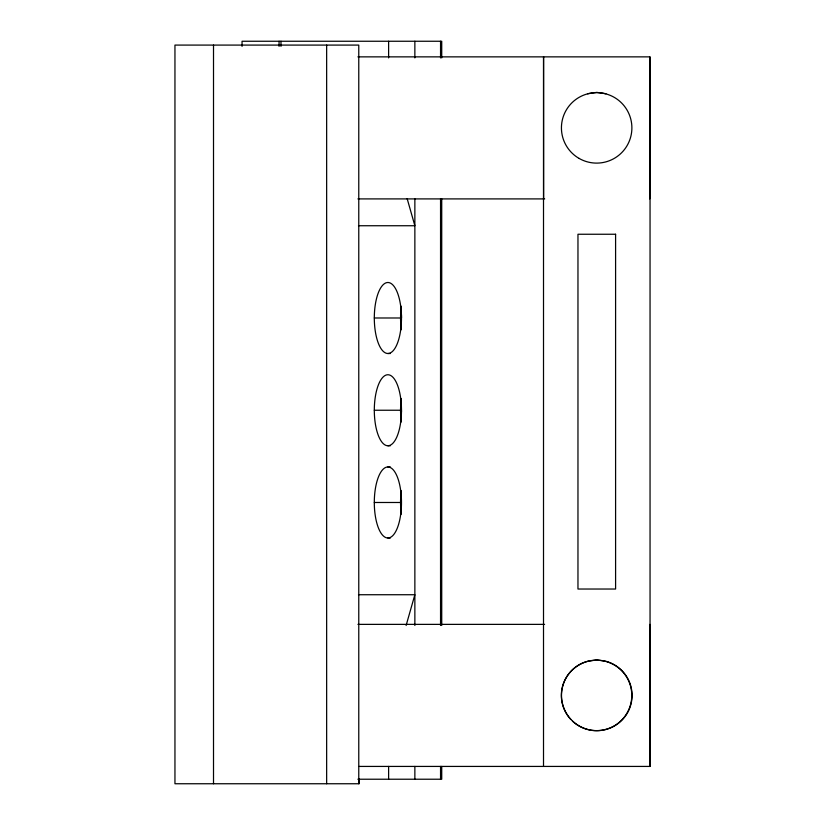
<?xml version="1.0" encoding="UTF-8"?>
<svg xmlns="http://www.w3.org/2000/svg" width="825" height="825" viewBox="0 0 825 825"><rect width="100%" height="100%" fill="white"/><g stroke="black" fill="none" stroke-linecap="round" stroke-linejoin="round"><path stroke-width="1.24" d="M406.117 625.484L414.862 594.732L358.483 594.732M587.637 93.761L596.774 92.369L605.921 93.761M357.906 56.863L650.048 56.863L650.048 766.425L359.092 766.425M357.906 198.907L544.686 198.907M358.483 225.741L414.862 225.741L407.168 198.681M374.302 317.986L400.558 317.986A35.516 13.592 90 0 1 401.311 306.271M387.894 353.502A35.516 13.592 90 0 0 399.661 300.238A35.516 13.592 90 0 0 376.128 300.238A35.516 13.592 90 0 0 387.894 353.502L390.4 353.502M374.302 410.242L400.558 410.242A35.516 13.592 90 0 1 401.311 398.516M387.894 445.748A35.516 13.592 90 0 0 399.661 392.483A35.516 13.592 90 0 0 376.128 392.483A35.516 13.592 90 0 0 387.894 445.748L390.4 445.748M390.4 537.993L387.894 537.993A35.516 13.592 -90 0 1 374.302 502.487A35.516 13.592 -90 0 1 387.894 466.971L390.4 466.971M374.302 502.487L400.558 502.487M357.926 624.37L544.593 624.37M357.864 779.223L441.726 779.223L441.726 766.415M401.332 407.663L401.476 411.757M400.568 408.715L400.702 412.809M401.363 499.981L401.383 505.684M400.651 499.28L400.682 504.983M649.956 624.37L649.956 766.425M649.729 56.863L649.729 198.907M543.603 56.863L543.603 198.907M543.51 56.863L543.51 766.425M441.726 57.905L441.726 41.25L242.055 41.25L242.055 46.375M441.726 198.835L441.726 625.484M440.55 41.25L440.55 57.905M440.55 198.835L440.55 625.484M440.55 766.415L440.55 779.223M414.862 41.25L414.862 57.905M414.862 198.835L414.862 625.484M414.862 766.415L414.862 779.223M388.616 41.25L388.616 57.905M388.616 766.415L388.616 779.223M359.133 778.594L359.133 783.75L174.952 783.75L174.952 45.086L358.772 45.086L358.772 783.75M326.648 45.086L326.648 783.75M280.985 41.25L280.985 46.375M279.067 41.25L279.067 46.375M213.51 45.086L213.51 783.75M570.869 719.482A35.227 35.227 0 0 1 587.823 661.279A35.227 35.227 0 0 1 630.692 704.148A35.227 35.227 0 0 1 572.478 721.102M401.311 329.711A35.516 13.592 -90 0 1 400.558 317.986M401.311 514.202A35.516 13.592 -90 0 1 401.311 490.762M401.311 421.957A35.516 13.592 -90 0 1 400.558 410.242M387.894 466.971A35.516 13.592 -90 0 1 401.486 502.487A35.516 13.592 90 0 1 387.894 537.993M401.424 314.521A35.516 13.592 -90 0 1 401.486 317.986M596.774 659.887L587.648 661.31A35.3 35.3 0 0 0 567.868 715.646A35.3 35.3 0 0 0 625.69 715.646A35.3 35.3 0 0 0 605.911 661.31L596.774 659.887M615.594 234.248L577.964 234.248L577.964 589.029L615.594 589.029L615.594 234.248M579.047 158.39A35.227 35.227 0 0 0 631.888 127.885A35.227 35.227 0 0 0 579.047 97.371A35.227 35.227 0 0 0 579.047 158.39"/></g></svg>
